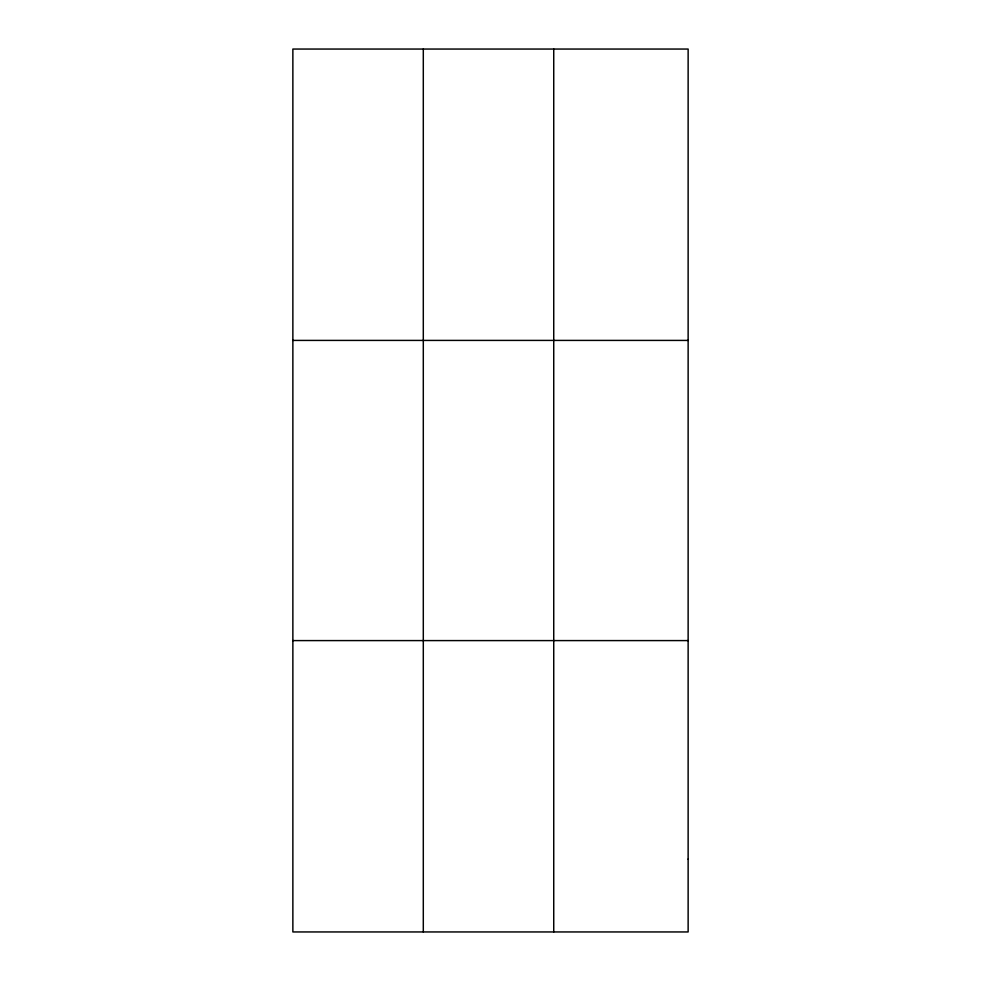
<?xml version="1.0" encoding="UTF-8"?>
<svg xmlns="http://www.w3.org/2000/svg" width="981" height="981" viewBox="0 0 981 981"><rect width="100%" height="100%" fill="white"/><g stroke="black" fill="none" stroke-linecap="round" stroke-linejoin="round"><path stroke-width="1.47" d="M423.302 49.05L423.302 931.95M553.738 49.05L553.738 931.95M292.865 340.407L688.135 340.407M292.865 640.593L688.135 640.593M688.135 859.111L688.135 931.95L292.865 931.95L292.865 49.05L688.135 49.05L688.135 859.111"/></g></svg>
